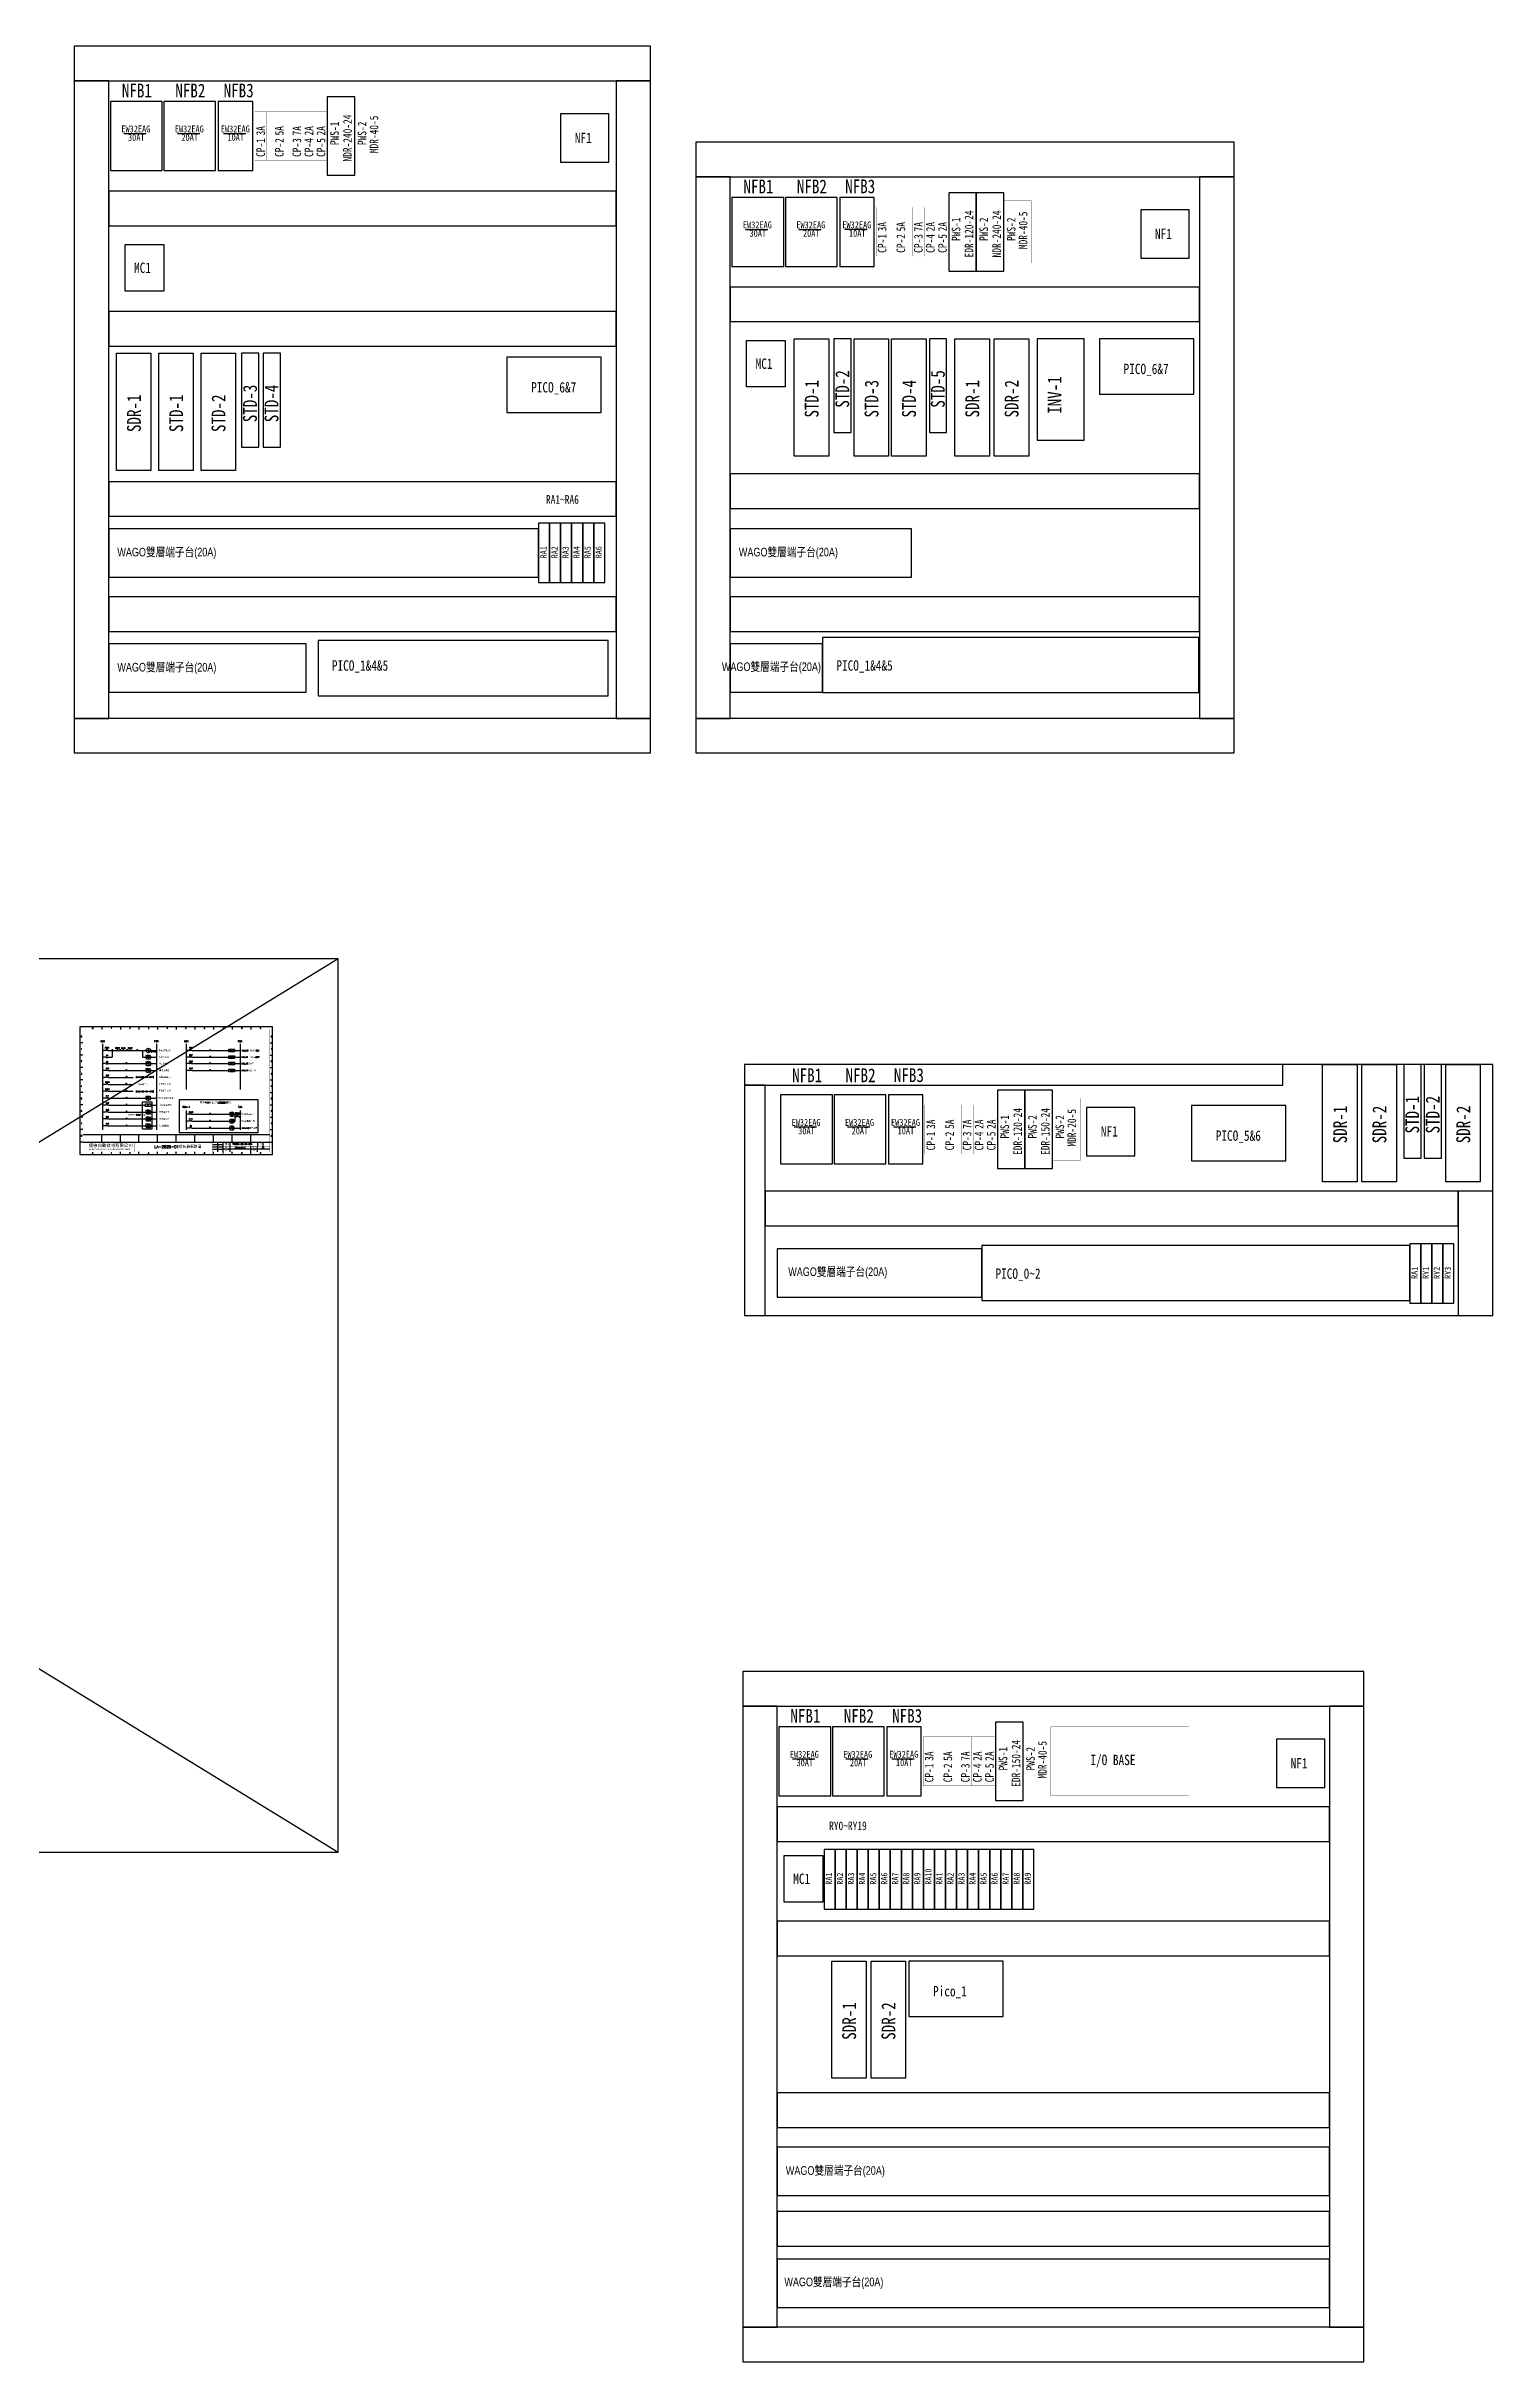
# Model space of a CAD drawing. Header units: millimetres. Extents: x -684 to 5961, y -1281 to 2539.
# Drawn here: x 3866 to 5961, y -887 to 2469 of the extents above; entities that cross this region are included whole.
import ezdxf
from ezdxf.enums import TextEntityAlignment as Align

# ---------------------------------------------------------------- set-up
doc = ezdxf.new("R2010")
doc.units = ezdxf.units.MM
doc.header["$LTSCALE"] = 5
doc.header["$MEASUREMENT"] = 0
doc.layers.get('0').update_dxf_attribs({"linetype": 'CONTINUOUS'})
for name, color, linetype in [('2', 2, 'CONTINUOUS'), ('圖框', 7, 'CONTINUOUS'), ('文字', 4, 'CONTINUOUS')]:
    doc.layers.add(name, color=color, linetype=linetype)
doc.styles.add('chinese', font='simplex.shx', dxfattribs={"height": 2, "bigfont": 'chineset.shx'})
doc.styles.add('DAYUM', font='complex', dxfattribs={"bigfont": 'dayum'})
doc.styles.add('sim', font='simplex.shx', dxfattribs={"width": 0.8, "bigfont": 'chineset.shx'})
doc.styles.add('新細明體', font='', dxfattribs={"width": 0.8})
doc.styles.add('標楷體', font='', dxfattribs={"width": 0.8})
doc.styles.add('標題', font='simplex.shx', dxfattribs={"height": 4, "bigfont": 'chineset.shx'})
doc.styles.add('線號', font='simplex.shx', dxfattribs={"height": 1.5, "bigfont": 'chineset.shx'})
doc.styles.get('新細明體').set_extended_font_data('新細明體')
doc.styles.get('標楷體').set_extended_font_data('標楷體')

msp = doc.modelspace()

# ---------------------------------------------------------------- linework, layer by layer
for p, q in [((2177.993, 1146.033), (4288.333, -148.663)), ((4288.333, 1146.033), (2177.993, -148.663)), ((3946.917, 1022.863), (3946.917, 898.593)), ((3951.896, 1013.342), (3946.917, 1013.342)), ((3952.163, 1014.607), (3954.83, 1014.607)), ((3953.497, 1014.607), (3953.497, 1016.087)), ((3955.097, 1013.342), (3966.807, 1013.342)), ((3960.952, 1013.342), (3960.952, 1003.689)), ((3969.741, 1013.064), (3967.074, 1013.064)), ((3968.408, 1013.064), (3968.408, 1015.187)), ((3970.008, 1013.342), (3976.063, 1013.342)), ((3978.997, 1013.046), (3976.329, 1013.046)), ((3977.663, 1013.046), (3977.663, 1015.169)), ((3979.264, 1013.342), (3985.319, 1013.342)), ((3988.252, 1013.028), (3985.585, 1013.028)), ((3986.919, 1013.028), (3986.919, 1015.151)), ((3988.518, 1013.342), (4009.935, 1013.342)), ((4004.69, 1013.342), (4004.69, 1003.689)), ((4010.677, 1005.933), (4009.856, 1006.772)), ((4010.677, 1013.342), (4015.823, 1013.342)), ((4015.823, 1005.958), (4016.643, 1006.797)), ((4016.565, 1013.342), (4025.283, 1013.342)), ((4025.283, 1022.863), (4025.283, 898.593)), ((4068.017, 1022.863), (4068.017, 956.849)), ((4072.996, 1013.342), (4068.017, 1013.342)), ((4073.263, 1014.607), (4075.93, 1014.607)), ((4076.197, 1013.342), (4130.117, 1013.342)), ((4130.117, 1011.342), (4130.117, 1015.342)), ((4130.117, 1015.342), (4138.117, 1015.342)), ((4138.117, 1011.342), (4130.117, 1011.342)), ((4138.117, 1015.342), (4138.117, 1011.342)), ((4138.117, 1013.342), (4146.383, 1013.342)), ((4146.383, 1022.863), (4146.383, 956.849)), ((3952.886, 1003.689), (3946.917, 1003.689)), ((3952.886, 994.408), (3946.917, 994.408)), ((3951.896, 984.384), (3946.917, 984.384)), ((3951.896, 974.36), (3946.917, 974.36)), ((3954.917, 995.643), (3951.797, 993.363)), ((3952.163, 985.529), (3954.83, 985.529)), ((3952.163, 975.505), (3954.83, 975.505)), ((3952.886, 1002.489), (3952.886, 1004.889)), ((3952.886, 993.208), (3952.886, 995.608)), ((3954.086, 1002.489), (3954.086, 1004.889)), ((3954.086, 1003.689), (3960.952, 1003.689)), ((3954.086, 993.208), (3954.086, 995.608)), ((3954.086, 994.408), (4009.935, 994.408)), ((3955.097, 984.384), (4009.935, 984.384)), ((3955.097, 974.36), (3991.432, 974.36)), ((4004.69, 1003.689), (4009.935, 1003.689)), ((4010.677, 1001.421), (4009.856, 1000.582)), ((4010.677, 996.651), (4009.856, 997.49)), ((4010.677, 992.139), (4009.856, 991.3)), ((4010.677, 986.627), (4009.856, 987.466)), ((4010.677, 982.115), (4009.856, 981.276)), ((4010.677, 1003.689), (4015.823, 1003.689)), ((4010.677, 994.408), (4015.823, 994.408)), ((4010.677, 984.384), (4015.823, 984.384)), ((4015.797, 1001.446), (4016.618, 1000.607)), ((4015.797, 992.165), (4016.618, 991.325)), ((4015.797, 982.141), (4016.618, 981.301)), ((4015.823, 996.676), (4016.643, 997.515)), ((4015.823, 986.652), (4016.643, 987.491)), ((4016.565, 1003.689), (4025.283, 1003.689)), ((4016.565, 994.408), (4025.283, 994.408)), ((4016.565, 984.384), (4025.283, 984.384)), ((4072.996, 1003.689), (4068.017, 1003.689)), ((4072.996, 994.408), (4068.017, 994.408)), ((4072.996, 984.384), (4068.017, 984.384)), ((4073.263, 1004.834), (4075.93, 1004.834)), ((4073.263, 995.553), (4075.93, 995.553)), ((4073.263, 985.529), (4075.93, 985.529)), ((4076.197, 1003.689), (4130.117, 1003.689)), ((4076.197, 994.408), (4130.117, 994.408)), ((4076.197, 984.384), (4130.117, 984.384)), ((4130.117, 1001.689), (4130.117, 1005.689)), ((4130.117, 1005.689), (4138.117, 1005.689)), ((4138.117, 1001.689), (4130.117, 1001.689)), ((4130.117, 992.408), (4130.117, 996.408)), ((4130.117, 996.408), (4138.117, 996.408)), ((4138.117, 992.408), (4130.117, 992.408)), ((4130.117, 982.384), (4130.117, 986.384)), ((4130.117, 986.384), (4138.117, 986.384)), ((4138.117, 982.384), (4130.117, 982.384)), ((4138.117, 1005.689), (4138.117, 1001.689)), ((4138.117, 1003.689), (4146.383, 1003.689)), ((4138.117, 996.408), (4138.117, 992.408)), ((4138.117, 994.408), (4146.383, 994.408)), ((4138.117, 986.384), (4138.117, 982.384)), ((4138.117, 984.384), (4146.383, 984.384)), ((3951.896, 964.336), (3946.917, 964.336)), ((3951.896, 954.312), (3946.917, 954.312)), ((3951.896, 944.288), (3946.917, 944.288)), ((3952.163, 965.481), (3954.83, 965.481)), ((3952.163, 955.457), (3954.83, 955.457)), ((3952.163, 945.433), (3954.83, 945.433)), ((3955.097, 964.336), (3991.08, 964.336)), ((3955.097, 954.312), (3991.08, 954.312)), ((3955.097, 944.288), (4009.935, 944.288)), ((4010.677, 946.531), (4009.856, 947.37)), ((4010.677, 942.019), (4009.856, 941.18)), ((4010.677, 944.288), (4015.823, 944.288)), ((4015.664, 944.288), (4025.283, 944.288)), ((4015.797, 942.045), (4016.618, 941.205)), ((4015.823, 946.556), (4016.643, 947.395)), ((4058.026, 942.085), (4058.026, 894.304)), ((4172.568, 942.085), (4058.026, 942.085)), ((4172.568, 894.304), (4172.568, 942.085)), ((3951.896, 934.264), (3946.917, 934.264)), ((3951.896, 924.24), (3946.917, 924.24)), ((3951.896, 914.216), (3946.917, 914.216)), ((3952.163, 935.409), (3954.83, 935.409)), ((3952.163, 925.385), (3954.83, 925.385)), ((3952.163, 915.361), (3954.83, 915.361)), ((3955.097, 934.264), (4009.017, 934.264)), ((3955.097, 924.24), (4009.935, 924.24)), ((3955.097, 914.216), (4009.935, 914.216)), ((4004.999, 938.79), (4018.53, 938.79)), ((4004.999, 899.14), (4004.999, 938.79)), ((4009.017, 932.264), (4009.017, 936.264)), ((4009.017, 936.264), (4017.017, 936.264)), ((4017.017, 932.264), (4009.017, 932.264)), ((4010.677, 926.483), (4009.856, 927.322)), ((4010.677, 921.971), (4009.856, 921.132)), ((4010.677, 916.459), (4009.856, 917.298)), ((4010.677, 911.947), (4009.856, 911.108)), ((4010.677, 906.435), (4009.856, 907.274)), ((4010.677, 924.24), (4015.823, 924.24)), ((4010.677, 914.216), (4015.823, 914.216)), ((4015.664, 924.24), (4025.283, 924.24)), ((4015.664, 914.216), (4025.283, 914.216)), ((4015.797, 921.997), (4016.618, 921.157)), ((4015.797, 911.973), (4016.618, 911.133)), ((4015.823, 926.508), (4016.643, 927.347)), ((4015.823, 916.484), (4016.643, 917.323)), ((4015.823, 906.46), (4016.643, 907.299)), ((4017.017, 936.264), (4017.017, 932.264)), ((4017.017, 934.264), (4025.283, 934.264)), ((4018.53, 938.79), (4018.53, 899.14)), ((4068.017, 926.518), (4068.017, 898.593)), ((4072.996, 921.041), (4068.017, 921.041)), ((4072.996, 911.017), (4068.017, 911.017)), ((4073.263, 922.186), (4075.93, 922.186)), ((4073.263, 912.162), (4075.93, 912.162)), ((4076.197, 921.041), (4131.035, 921.041)), ((4076.197, 911.017), (4131.035, 911.017)), ((4131.777, 921.009), (4136.923, 921.009)), ((4131.777, 910.985), (4136.923, 910.985)), ((4136.764, 910.985), (4138.964, 910.985)), ((4137.665, 921.009), (4140.644, 921.009)), ((4138.964, 910.985), (4138.964, 921.009)), ((4140.832, 920.744), (4143.499, 920.744)), ((4140.832, 919.31), (4143.499, 919.31)), ((4141.876, 921.307), (4142.642, 920.07)), ((4141.876, 919.873), (4142.642, 918.636)), ((4142.662, 921.346), (4141.895, 920.089)), ((4142.662, 919.913), (4141.895, 918.656)), ((4142.26, 920.687), (4142.282, 919.29)), ((4143.844, 920.989), (4146.383, 920.989)), ((4146.383, 926.518), (4146.383, 898.593)), ((3951.896, 904.192), (3946.917, 904.192)), ((3952.163, 905.337), (3954.83, 905.337)), ((3955.097, 904.192), (4009.935, 904.192)), ((4018.53, 899.14), (4004.999, 899.14)), ((4010.677, 901.923), (4009.856, 901.084)), ((4010.677, 904.192), (4015.823, 904.192)), ((4015.664, 904.192), (4025.283, 904.192)), ((4015.797, 901.949), (4016.618, 901.109)), ((4058.026, 894.304), (4172.568, 894.304)), ((4072.996, 900.993), (4068.017, 900.993)), ((4073.263, 902.138), (4075.93, 902.138)), ((4076.197, 900.993), (4131.035, 900.993)), ((4131.777, 900.961), (4136.923, 900.961)), ((4136.764, 900.961), (4146.383, 900.961))]:
    msp.add_line(p, q)
at = {"color": 0, "linetype": 'Continuous'}
for points in [[(3905.912, 1444.663), (4740.912, 1444.663), (4740.912, 2468.663), (3905.912, 2468.663)], [(3905.912, 2418.663), (4740.912, 2418.663), (4740.912, 2468.663), (3905.912, 2468.663)], [(3905.912, 1494.663), (3955.912, 1494.663), (3955.912, 2418.663), (3905.912, 2418.663)], [(4690.912, 1494.663), (4740.912, 1494.663), (4740.912, 2418.663), (4690.912, 2418.663)], [(4272.389, 2281.913), (4312.389, 2281.913), (4312.389, 2395.413), (4272.389, 2395.413)], [(4806.318, 1444.663), (5586.318, 1444.663), (5586.318, 2329.663), (4806.318, 2329.663)], [(4806.318, 2279.663), (5586.318, 2279.663), (5586.318, 2329.663), (4806.318, 2329.663)], [(3955.912, 2208.663), (4690.912, 2208.663), (4690.912, 2258.663), (3955.912, 2258.663)], [(4806.318, 1494.663), (4856.318, 1494.663), (4856.318, 2279.663), (4806.318, 2279.663)], [(5172.795, 2142.913), (5212.795, 2142.913), (5212.795, 2256.413), (5172.795, 2256.413)], [(5212.795, 2142.913), (5252.795, 2142.913), (5252.795, 2256.413), (5212.795, 2256.413)], [(5536.318, 1494.663), (5586.318, 1494.663), (5586.318, 2279.663), (5536.318, 2279.663)], [(3979.682, 2181.226), (4035.682, 2181.226), (4035.682, 2114.026), (3979.682, 2114.026)], [(4856.318, 2069.663), (5536.318, 2069.663), (5536.318, 2119.663), (4856.318, 2119.663)], [(3955.912, 2034.246), (4690.912, 2034.246), (4690.912, 2084.246), (3955.912, 2084.246)], [(3967.161, 2023.846), (4017.161, 2023.846), (4017.161, 1853.846), (3967.161, 1853.846)], [(4028.41, 2023.846), (4078.41, 2023.846), (4078.41, 1853.846), (4028.41, 1853.846)], [(4089.66, 2023.846), (4139.66, 2023.846), (4139.66, 1853.846), (4089.66, 1853.846)], [(4148.282, 1887.846), (4173.282, 1887.846), (4173.282, 2023.846), (4148.282, 2023.846)], [(4179.538, 1887.846), (4204.538, 1887.846), (4204.538, 2023.846), (4179.538, 2023.846)], [(4532.796, 1937.955), (4669.528, 1937.955), (4669.528, 2017.955), (4532.796, 2017.955)], [(4880.088, 2042.226), (4936.088, 2042.226), (4936.088, 1975.026), (4880.088, 1975.026)], [(4948.981, 2044.845), (4998.981, 2044.845), (4998.981, 1874.845), (4948.981, 1874.845)], [(5006.421, 1908.845), (5031.421, 1908.845), (5031.421, 2044.845), (5006.421, 2044.845)], [(5035.75, 2044.845), (5085.75, 2044.845), (5085.75, 1874.845), (5035.75, 1874.845)], [(5089.979, 2044.845), (5139.979, 2044.845), (5139.979, 1874.845), (5089.979, 1874.845)], [(5144.768, 1908.845), (5169.768, 1908.845), (5169.768, 2044.845), (5144.768, 2044.845)], [(5181.663, 2044.845), (5231.663, 2044.845), (5231.663, 1874.845), (5181.663, 1874.845)], [(5238.627, 2044.845), (5288.627, 2044.845), (5288.627, 1874.845), (5238.627, 1874.845)], [(5391.007, 1964.614), (5527.739, 1964.614), (5527.739, 2044.614), (5391.007, 2044.614)], [(4856.318, 1798.909), (5536.318, 1798.909), (5536.318, 1848.909), (4856.318, 1848.909)], [(3955.912, 1787.629), (4690.912, 1787.629), (4690.912, 1837.629), (3955.912, 1837.629)], [(3955.912, 1699.403), (4578.579, 1699.403), (4578.579, 1769.403), (3955.912, 1769.403)], [(4578.579, 1691.403), (4594.579, 1691.403), (4594.579, 1777.403), (4578.579, 1777.403)], [(4594.579, 1691.403), (4610.579, 1691.403), (4610.579, 1777.403), (4594.579, 1777.403)], [(4610.579, 1691.403), (4626.579, 1691.403), (4626.579, 1777.403), (4610.579, 1777.403)], [(4626.579, 1691.403), (4642.579, 1691.403), (4642.579, 1777.403), (4626.579, 1777.403)], [(4642.579, 1691.403), (4658.579, 1691.403), (4658.579, 1777.403), (4642.579, 1777.403)], [(4658.579, 1691.403), (4674.579, 1691.403), (4674.579, 1777.403), (4658.579, 1777.403)], [(4856.318, 1699.403), (5119.026, 1699.403), (5119.026, 1769.403), (4856.318, 1769.403)], [(3955.912, 1620.813), (4690.912, 1620.813), (4690.912, 1670.813), (3955.912, 1670.813)], [(4856.318, 1620.813), (5536.318, 1620.813), (5536.318, 1670.813), (4856.318, 1670.813)], [(4990.142, 1532.116), (5535.142, 1532.116), (5535.142, 1612.116), (4990.142, 1612.116)], [(3955.912, 1532.586), (4241.903, 1532.586), (4241.903, 1602.586), (3955.912, 1602.586)], [(4259.26, 1527.586), (4679.26, 1527.586), (4679.26, 1607.586), (4259.26, 1607.586)], [(4856.318, 1532.586), (4990.142, 1532.586), (4990.142, 1602.586), (4856.318, 1602.586)], [(3905.912, 1444.663), (4740.912, 1444.663), (4740.912, 1494.663), (3905.912, 1494.663)], [(4806.318, 1444.663), (5586.318, 1444.663), (5586.318, 1494.663), (4806.318, 1494.663)], [(4876.825, 629.114), (5960.825, 629.114), (5960.825, 993.114), (4876.825, 993.114)], [(4876.825, 963.114), (5656.825, 963.114), (5656.825, 993.114), (4876.825, 993.114)], [(5714.451, 993.114), (5764.451, 993.114), (5764.451, 823.114), (5714.451, 823.114)], [(5771.415, 993.114), (5821.415, 993.114), (5821.415, 823.114), (5771.415, 823.114)], [(5832.046, 857.114), (5857.046, 857.114), (5857.046, 993.114), (5832.046, 993.114)], [(5861.662, 857.114), (5886.662, 857.114), (5886.662, 993.114), (5861.662, 993.114)], [(5892.915, 993.114), (5942.915, 993.114), (5942.915, 823.114), (5892.915, 823.114)], [(4876.825, 629.114), (4906.825, 629.114), (4906.825, 963.114), (4876.825, 963.114)], [(5243.302, 842.189), (5283.302, 842.189), (5283.302, 955.689), (5243.302, 955.689)], [(5283.302, 842.189), (5323.302, 842.189), (5323.302, 955.689), (5283.302, 955.689)], [(5524.563, 853.48), (5661.295, 853.48), (5661.295, 933.48), (5524.563, 933.48)], [(4906.825, 759.439), (5910.825, 759.439), (5910.825, 809.439), (4906.825, 809.439)], [(5910.825, 629.114), (5960.825, 629.114), (5960.825, 809.439), (5910.825, 809.439)], [(4924.361, 655.85), (5220.622, 655.85), (5220.622, 725.85), (4924.361, 725.85)], [(5220.622, 650.85), (5840.622, 650.85), (5840.622, 730.85), (5220.622, 730.85)], [(5840.622, 647.173), (5856.622, 647.173), (5856.622, 733.173), (5840.622, 733.173)], [(5856.622, 647.173), (5872.622, 647.173), (5872.622, 733.173), (5856.622, 733.173)], [(5872.622, 647.173), (5888.622, 647.173), (5888.622, 733.173), (5872.622, 733.173)], [(5888.622, 647.173), (5904.622, 647.173), (5904.622, 733.173), (5888.622, 733.173)], [(4874.342, -886.836), (5774.342, -886.836), (5774.342, 113.164), (4874.342, 113.164)], [(4874.342, 63.164), (5774.342, 63.164), (5774.342, 113.164), (4874.342, 113.164)], [(4874.342, -836.836), (4924.342, -836.836), (4924.342, 63.164), (4874.342, 63.164)], [(5240.819, -73.586), (5280.819, -73.586), (5280.819, 39.914), (5240.819, 39.914)], [(5724.342, -836.836), (5774.342, -836.836), (5774.342, 63.164), (5724.342, 63.164)], [(4924.342, -132.769), (5724.342, -132.769), (5724.342, -82.769), (4924.342, -82.769)], [(4934.541, -153.442), (4990.541, -153.442), (4990.541, -220.642), (4934.541, -220.642)], [(4992.178, -230.789), (5008.178, -230.789), (5008.178, -144.789), (4992.178, -144.789)], [(5008.178, -230.789), (5024.178, -230.789), (5024.178, -144.789), (5008.178, -144.789)], [(5024.178, -230.789), (5040.178, -230.789), (5040.178, -144.789), (5024.178, -144.789)], [(5040.178, -230.789), (5056.178, -230.789), (5056.178, -144.789), (5040.178, -144.789)], [(5056.178, -230.789), (5072.178, -230.789), (5072.178, -144.789), (5056.178, -144.789)], [(5072.178, -230.789), (5088.178, -230.789), (5088.178, -144.789), (5072.178, -144.789)], [(5088.178, -230.789), (5104.178, -230.789), (5104.178, -144.789), (5088.178, -144.789)], [(5104.178, -230.789), (5120.178, -230.789), (5120.178, -144.789), (5104.178, -144.789)], [(5120.178, -230.789), (5136.178, -230.789), (5136.178, -144.789), (5120.178, -144.789)], [(5136.178, -230.789), (5152.178, -230.789), (5152.178, -144.789), (5136.178, -144.789)], [(5152.178, -230.789), (5168.178, -230.789), (5168.178, -144.789), (5152.178, -144.789)], [(5168.178, -230.789), (5184.178, -230.789), (5184.178, -144.789), (5168.178, -144.789)], [(5184.178, -230.789), (5200.178, -230.789), (5200.178, -144.789), (5184.178, -144.789)], [(5200.178, -230.789), (5216.178, -230.789), (5216.178, -144.789), (5200.178, -144.789)], [(5216.178, -230.789), (5232.178, -230.789), (5232.178, -144.789), (5216.178, -144.789)], [(5232.178, -230.789), (5248.178, -230.789), (5248.178, -144.789), (5232.178, -144.789)], [(5248.178, -230.789), (5264.178, -230.789), (5264.178, -144.789), (5248.178, -144.789)], [(5264.178, -230.789), (5280.178, -230.789), (5280.178, -144.789), (5264.178, -144.789)], [(5280.178, -230.789), (5296.178, -230.789), (5296.178, -144.789), (5280.178, -144.789)], [(4924.342, -298.505), (5724.342, -298.505), (5724.342, -248.505), (4924.342, -248.505)], [(5003.259, -306.18), (5053.259, -306.18), (5053.259, -476.18), (5003.259, -476.18)], [(5060.222, -306.18), (5110.222, -306.18), (5110.222, -476.18), (5060.222, -476.18)], [(5114.953, -386.411), (5251.685, -386.411), (5251.685, -306.411), (5114.953, -306.411)], [(4924.342, -547.233), (5724.342, -547.233), (5724.342, -497.233), (4924.342, -497.233)], [(4924.342, -646.024), (5724.342, -646.024), (5724.342, -576.024), (4924.342, -576.024)], [(4924.342, -719.197), (5724.342, -719.197), (5724.342, -669.197), (4924.342, -669.197)], [(4924.342, -808.198), (5724.342, -808.198), (5724.342, -738.198), (4924.342, -738.198)], [(4874.342, -886.836), (5774.342, -886.836), (5774.342, -836.836), (4874.342, -836.836)]]:
    msp.add_lwpolyline(points, close=True, dxfattribs=at)
at = {"linetype": 'Continuous'}
for points in [[(3958.396, 2288.663), (4033.396, 2288.663), (4033.396, 2388.663), (3958.396, 2388.663)], [(4035.783, 2288.663), (4110.783, 2288.663), (4110.783, 2388.663), (4035.783, 2388.663)], [(4114.507, 2288.663), (4164.507, 2288.663), (4164.507, 2388.663), (4114.507, 2388.663)], [(4610.485, 2300.676), (4680.485, 2300.676), (4680.485, 2370.676), (4610.485, 2370.676)], [(4858.802, 2149.663), (4933.802, 2149.663), (4933.802, 2249.663), (4858.802, 2249.663)], [(4936.188, 2149.663), (5011.188, 2149.663), (5011.188, 2249.663), (4936.188, 2249.663)], [(5014.913, 2149.663), (5064.913, 2149.663), (5064.913, 2249.663), (5014.913, 2249.663)], [(5450.908, 2161.676), (5520.908, 2161.676), (5520.908, 2231.676), (5450.908, 2231.676)], [(5300.959, 1897.845), (5368.959, 1897.845), (5368.959, 2044.845), (5300.959, 2044.845)], [(4929.309, 848.939), (5004.309, 848.939), (5004.309, 948.939), (4929.309, 948.939)], [(5006.695, 848.939), (5081.695, 848.939), (5081.695, 948.939), (5006.695, 948.939)], [(5085.42, 848.939), (5135.42, 848.939), (5135.42, 948.939), (5085.42, 948.939)], [(5372.578, 860.952), (5442.578, 860.952), (5442.578, 930.952), (5372.578, 930.952)], [(4926.826, -66.836), (5001.826, -66.836), (5001.826, 33.164), (4926.826, 33.164)], [(5004.213, -66.836), (5079.213, -66.836), (5079.213, 33.164), (5004.213, 33.164)], [(5082.937, -66.836), (5132.937, -66.836), (5132.937, 33.164), (5082.937, 33.164)], [(5647.504, -54.823), (5717.504, -54.823), (5717.504, 15.177), (5647.504, 15.177)]]:
    msp.add_lwpolyline(points, close=True, dxfattribs=at)
at = {"linetype": 'ByBlock', "const_width": 0.2}
for points in [[(4312.389, 2293.663), (4352.389, 2293.663), (4352.389, 2383.663), (4312.389, 2383.663)], [(5252.795, 2154.663), (5292.795, 2154.663), (5292.795, 2244.663), (5252.795, 2244.663)], [(5323.302, 853.939), (5363.302, 853.939), (5363.302, 943.939), (5323.302, 943.939)], [(5280.819, -61.836), (5320.819, -61.836), (5320.819, 28.164), (5280.819, 28.164)]]:
    msp.add_lwpolyline(points, close=True, dxfattribs=at)
at = {"const_width": 0.2}
for points in [[(4167.389, 2303.163), (4184.889, 2303.163), (4184.889, 2374.163), (4167.389, 2374.163)], [(4184.889, 2303.163), (4219.889, 2303.163), (4219.889, 2374.163), (4184.889, 2374.163)], [(4219.889, 2303.163), (4237.389, 2303.163), (4237.389, 2374.163), (4219.889, 2374.163)], [(4237.389, 2303.163), (4254.889, 2303.163), (4254.889, 2374.163), (4237.389, 2374.163)], [(4254.889, 2303.163), (4272.389, 2303.163), (4272.389, 2374.163), (4254.889, 2374.163)], [(5067.795, 2164.163), (5085.295, 2164.163), (5085.295, 2235.163), (5067.795, 2235.163)], [(5085.295, 2164.163), (5120.295, 2164.163), (5120.295, 2235.163), (5085.295, 2235.163)], [(5120.295, 2164.163), (5137.795, 2164.163), (5137.795, 2235.163), (5120.295, 2235.163)], [(5137.795, 2164.163), (5155.295, 2164.163), (5155.295, 2235.163), (5137.795, 2235.163)], [(5155.295, 2164.163), (5172.795, 2164.163), (5172.795, 2235.163), (5155.295, 2235.163)], [(5138.302, 863.439), (5155.802, 863.439), (5155.802, 934.439), (5138.302, 934.439)], [(5155.802, 863.439), (5190.802, 863.439), (5190.802, 934.439), (5155.802, 934.439)], [(5190.802, 863.439), (5208.302, 863.439), (5208.302, 934.439), (5190.802, 934.439)], [(5208.302, 863.439), (5225.802, 863.439), (5225.802, 934.439), (5208.302, 934.439)], [(5225.802, 863.439), (5243.302, 863.439), (5243.302, 934.439), (5225.802, 934.439)], [(5135.819, -52.336), (5153.319, -52.336), (5153.319, 18.664), (5135.819, 18.664)], [(5153.319, -52.336), (5188.319, -52.336), (5188.319, 18.664), (5153.319, 18.664)], [(5188.319, -52.336), (5205.819, -52.336), (5205.819, 18.664), (5188.319, 18.664)], [(5205.819, -52.336), (5223.319, -52.336), (5223.319, 18.664), (5205.819, 18.664)], [(5223.319, -52.336), (5240.819, -52.336), (5240.819, 18.664), (5223.319, 18.664)]]:
    msp.add_lwpolyline(points, close=True, dxfattribs=at)
msp.add_lwpolyline([(4288.333, 1146.033), (2177.993, 1146.033), (2177.993, -148.663), (4288.333, -148.663)], close=True)
at = {"color": 0, "linetype": 'Continuous', "const_width": 0.2}
msp.add_lwpolyline([(5320.819, -66.836), (5520.819, -66.836), (5520.819, 33.164), (5320.819, 33.164)], close=True, dxfattribs=at)
for centre, radius in [((3952.163, 1013.354), 0.267), ((3954.83, 1013.354), 0.267), ((3967.074, 1013.354), 0.267), ((3969.741, 1013.354), 0.267), ((3976.329, 1013.336), 0.267), ((3978.997, 1013.336), 0.267), ((3985.585, 1013.318), 0.267), ((3988.252, 1013.318), 0.267), ((4013.25, 1013.342), 3.315), ((4013.25, 1003.689), 3.315), ((4073.263, 1013.354), 0.267), ((4075.93, 1013.354), 0.267), ((3952.163, 984.395), 0.267), ((3952.163, 974.371), 0.267), ((3954.83, 984.395), 0.267), ((3954.83, 974.371), 0.267), ((4013.25, 994.408), 3.315), ((4013.25, 984.384), 3.315), ((4073.263, 1003.701), 0.267), ((4073.263, 994.419), 0.267), ((4073.263, 984.395), 0.267), ((4075.93, 1003.701), 0.267), ((4075.93, 994.419), 0.267), ((4075.93, 984.395), 0.267), ((3952.163, 964.347), 0.267), ((3952.163, 954.323), 0.267), ((3952.163, 944.299), 0.267), ((3954.83, 964.347), 0.267), ((3954.83, 954.323), 0.267), ((3954.83, 944.299), 0.267), ((4013.25, 944.288), 3.315), ((3952.163, 934.275), 0.267), ((3952.163, 924.251), 0.267), ((3952.163, 914.227), 0.267), ((3954.83, 934.275), 0.267), ((3954.83, 924.251), 0.267), ((3954.83, 914.227), 0.267), ((4013.25, 924.24), 3.315), ((4013.25, 914.216), 3.315), ((4013.25, 904.192), 3.315), ((4073.263, 921.052), 0.267), ((4073.263, 911.028), 0.267), ((4075.93, 921.052), 0.267), ((4075.93, 911.028), 0.267), ((4134.35, 921.009), 3.315), ((4134.35, 910.985), 3.315), ((4140.91, 921.024), 0.267), ((4140.91, 918.548), 0.267), ((4143.578, 921.004), 0.267), ((4143.578, 918.527), 0.267), ((3952.163, 904.203), 0.267), ((3954.83, 904.203), 0.267), ((4073.263, 901.004), 0.267), ((4075.93, 901.004), 0.267), ((4134.35, 900.961), 3.315)]:
    msp.add_circle(centre, radius)
for centre in [(3977.663, 1013.643), (3986.919, 1013.643)]:
    msp.add_arc(centre, 1.538, 45.352585, 135.352585)
for points in [[(3990.959, 974.841), (3990.959, 973.931), (3992.779, 974.386)], [(3990.607, 964.817), (3990.607, 963.907), (3992.427, 964.362)], [(3990.607, 954.793), (3990.607, 953.883), (3992.427, 954.338)]]:
    msp.add_solid(points)
at = {"layer": '2'}
for p, q in [((3978.001, 2342.361), (4010.341, 2342.361)), ((4055.388, 2342.361), (4087.728, 2342.361)), ((4122.066, 2342.421), (4154.406, 2342.421)), ((4878.407, 2203.361), (4910.747, 2203.361)), ((4955.793, 2203.361), (4988.133, 2203.361)), ((5022.472, 2203.421), (5054.812, 2203.421)), ((4948.914, 902.637), (4981.254, 902.637)), ((5026.301, 902.637), (5058.641, 902.637)), ((5092.979, 902.697), (5125.319, 902.697)), ((4946.431, -13.138), (4978.771, -13.138)), ((5023.818, -13.138), (5056.158, -13.138)), ((5090.496, -13.078), (5122.836, -13.078))]:
    msp.add_line(p, q, dxfattribs=at)
at = {"layer": '圖框'}
for p, q in [((3914.275, 1047.65), (3914.275, 862.65)), ((4193.275, 1047.65), (3914.275, 1047.65)), ((3945.775, 1047.65), (3945.775, 1043.65)), ((3972.775, 1047.65), (3972.775, 1043.65)), ((3999.775, 1047.65), (3999.775, 1043.65)), ((4026.775, 1047.65), (4026.775, 1043.65)), ((4053.775, 1047.65), (4053.775, 1043.65)), ((4080.775, 1047.65), (4080.775, 1043.65)), ((4107.775, 1047.65), (4107.775, 1043.65)), ((4134.775, 1047.65), (4134.775, 1043.65)), ((4161.775, 1047.65), (4161.775, 1043.65)), ((4193.275, 862.65), (4193.275, 1047.65)), ((3918.275, 1024.65), (3914.275, 1024.65)), ((4189.275, 1024.65), (4193.275, 1024.65)), ((3918.275, 1006.65), (3914.275, 1006.65)), ((3918.275, 988.65), (3914.275, 988.65)), ((4189.275, 1006.65), (4193.275, 1006.65)), ((4189.275, 988.65), (4193.275, 988.65)), ((3918.275, 970.65), (3914.275, 970.65)), ((3918.275, 952.65), (3914.275, 952.65)), ((4189.275, 970.65), (4193.275, 970.65)), ((4189.275, 952.65), (4193.275, 952.65)), ((3918.275, 934.65), (3914.275, 934.65)), ((3918.275, 916.65), (3914.275, 916.65)), ((4189.275, 934.65), (4193.275, 934.65)), ((4189.275, 916.65), (4193.275, 916.65)), ((3918.275, 898.65), (3914.275, 898.65)), ((3918.275, 880.65), (3914.275, 880.65)), ((3918.275, 891.612), (4189.275, 891.612)), ((3918.275, 880.65), (4189.275, 880.65)), ((3945.775, 880.612), (3945.775, 891.612)), ((3972.775, 880.612), (3972.775, 891.612)), ((3999.775, 880.65), (3999.775, 891.65)), ((4026.775, 880.612), (4026.775, 891.612)), ((4053.775, 880.612), (4053.775, 891.612)), ((4080.775, 880.612), (4080.775, 891.612)), ((4106.275, 877.15), (4121.413, 877.15)), ((4106.275, 873.65), (4121.413, 873.65)), ((4107.775, 880.612), (4107.775, 891.612)), ((4113.719, 880.65), (4113.719, 866.65)), ((4121.413, 880.65), (4121.413, 866.65)), ((4131.431, 880.65), (4131.431, 866.65)), ((4134.775, 880.612), (4134.775, 891.612)), ((4161.775, 880.612), (4161.775, 891.612)), ((4171.275, 880.65), (4171.275, 874.654)), ((4179.275, 880.65), (4179.275, 874.654)), ((4189.275, 898.65), (4193.275, 898.65)), ((4189.275, 880.65), (4193.275, 880.65)), ((3914.275, 862.65), (4193.275, 862.65)), ((3945.775, 862.65), (3945.775, 866.65)), ((3972.775, 862.65), (3972.775, 866.65)), ((3999.775, 862.65), (3999.775, 866.65)), ((4026.775, 862.65), (4026.775, 866.65)), ((4053.775, 862.65), (4053.775, 866.65)), ((4080.775, 862.65), (4080.775, 866.65)), ((4106.275, 870.15), (4121.413, 870.15)), ((4107.775, 862.65), (4107.775, 866.65)), ((4121.413, 870.654), (4189.275, 870.654)), ((4134.775, 862.65), (4134.775, 866.65)), ((4161.775, 862.65), (4161.775, 866.65))]:
    msp.add_line(p, q, dxfattribs=at)
at = {"layer": '圖框', "const_width": 0.2}
for points in [[(3918.275, 866.65), (4189.275, 866.65), (4189.275, 1043.65), (3918.275, 1043.65)], [(3918.275, 1043.65), (4189.275, 1043.65), (4189.275, 866.65), (3918.275, 866.65)]]:
    msp.add_lwpolyline(points, close=True, dxfattribs=at)
at = {"layer": '圖框'}
for points, const_width in [([(3918.275, 880.65), (4189.275, 880.65)], 0.2), ([(3993.275, 880.65), (3993.275, 866.65)], 0.15), ([(4106.275, 880.65), (4106.275, 866.65)], 0.15), ([(4121.413, 874.654), (4189.275, 874.654)], 0.15)]:
    msp.add_lwpolyline(points, dxfattribs=dict(at, const_width=const_width))
for points in [[(4161.125, 874.654), (4161.125, 866.65)], [(4170.857, 874.654), (4170.857, 866.65)]]:
    msp.add_lwpolyline(points, dxfattribs=at)

# ---------------------------------------------------------------- texts
at = {"style": 'DAYUM'}
for s, height, p in [('N24', 2.5, (3947.36, 1026.661)), ('PB01', 1.8, (3953.676, 1017.379)), ('R1', 1.8, (3953.978, 1006.383)), ('01', 1.1081, (3961.171, 1014.376)), ('PB02', 1.8, (3968.587, 1016.916)), ('02', 1.1081, (3972.897, 1014.213)), ('EMS1', 1.8, (3977.331, 1016.663)), ('03', 1.1081, (3982.425, 1014.223)), ('EMS2', 1.8, (3986.858, 1016.673)), ('04', 1.1081, (3997.502, 1014.283)), ('R', 1.8, (4013.446, 1014.828)), ('1', 1.8, (4013.382, 1011.651)), ('(MY-4N)', 1.1081, (4020.703, 1011.425)), ('P24', 2.5, (4025.199, 1026.809)), ('系統起動信號', 2.2, (4036.594, 1013.664)), ('N24', 2.5, (4068.46, 1026.661)), ('15', 1.1081, (4102.871, 1014.376)), ('SOV1F', 1.5, (4134.117, 1013.435)), ('P24', 2.5, (4146.299, 1026.809)), ('MYLAR一吸真空ON', 2.2, (4161.277, 1013.546)), ('R1', 1.8, (3953.978, 997.101)), ('05', 1.1081, (3981.619, 995.451)), ('06', 1.1081, (3981.619, 985.427)), ('07', 1.1081, (3981.619, 975.403)), ('(refer:EC-01-017)', 2, (4008.339, 974.766)), ('PL', 1.8, (4013.382, 1005.046)), ('PL', 1.8, (4013.382, 995.764)), ('PL', 1.8, (4013.446, 985.869)), ('2', 1.8, (4013.382, 992.91)), ('3', 1.8, (4013.382, 982.692)), ('1', 1.8, (4013.382, 1002.192)), ('停止指示燈', 2.2, (4035.778, 994.611)), ('起動指示燈', 2.2, (4035.902, 1003.683)), ('異常復歸信號', 2.2, (4037.146, 974.766)), ('異常復歸燈', 2.2, (4036.258, 984.587)), ('17', 1.1081, (4102.719, 995.451)), ('18', 1.1081, (4102.719, 985.427)), ('16', 1.1081, (4102.871, 1004.723)), ('SOV1R', 1.5, (4134.117, 1003.782)), ('SOV2', 1.5, (4134.117, 994.5)), ('SOV3', 1.5, (4134.117, 984.476)), ('MYLAR一吸真空OFF', 2.2, (4161.277, 1003.893)), ('MYLAR破真空', 2.2, (4157.358, 994.611)), ('MYLAR吸盤下降', 2.2, (4158.583, 984.587)), ('08', 1.1081, (3981.619, 965.379)), ('09', 1.1081, (3981.619, 955.355)), ('10', 1.1081, (3981.619, 945.331)), ('(refer:EC-01-012)', 2, (4008.339, 953.87)), ('配置端子台', 2.2, (4005.552, 964.517)), ('PL', 1.8, (4013.446, 945.773)), ('4', 1.8, (4013.382, 942.597)), ('升降台補料完成單', 2.2, (4038.418, 944.694)), ('緊急停止信號', 2.2, (4037.19, 964.987)), ('緊急停止信號', 2.2, (4037.19, 955.299)), ('11', 1.1081, (3981.619, 935.307)), ('12', 1.1081, (3981.619, 925.283)), ('13', 1.1081, (3981.619, 915.259)), ('使用子母PIN連接器', 2.2, (3996.951, 920.258)), ('BZ', 1.5, (4013.117, 934.357)), ('PL', 1.8, (4013.446, 925.725)), ('PL', 1.8, (4013.446, 915.701)), ('PL', 1.8, (4013.446, 905.677)), ('11', 1.8, (4013.382, 922.549)), ('12', 1.8, (4013.382, 912.525)), ('塔燈-綠燈', 2.2, (4036.258, 924.443)), ('塔燈-紅燈', 2.2, (4036.258, 914.419)), ('塔燈-蜂鳴器', 2.2, (4038.418, 934.67)), ('R3A-1', 2.5, (4068.46, 931.394)), ('請注意!!!此部分為AC220V電源.', 2.5, (4110.908, 938.124)), ('20', 1.1081, (4102.719, 912.06)), ('19', 1.1081, (4102.719, 922.084)), ('MS', 1.8, (4134.482, 922.366)), ('MS', 1.8, (4134.546, 912.471)), ('1R', 1.8, (4134.482, 909.294)), ('1F', 1.8, (4134.482, 919.512)), ('N24', 1, (4139.927, 917.487)), ('RTH1', 1.8, (4142.407, 922.544)), ('X024', 1, (4144.488, 917.467)), ('T3A', 2.5, (4146.299, 931.543)), ('升降台馬達上升', 2.2, (4157.358, 921.244)), ('升降台馬達下降', 2.2, (4157.358, 911.22)), ('14', 1.1081, (3981.619, 905.235)), ('13', 1.8, (4013.382, 902.501)), ('塔燈-橙燈', 2.2, (4036.258, 904.395)), ('R1', 1.8, (4075.141, 904.07)), ('21', 1.1081, (4102.719, 902.036)), ('MC', 1.8, (4134.546, 902.447)), ('1', 1.8, (4134.482, 899.27)), ('M1~M3馬達電源', 2.2, (4159.843, 901.196))]:
    msp.add_text(s, height=height, dxfattribs=at).set_placement(p, align=Align.MIDDLE)
for s, p in [('RY6', (4074.776, 1017.379)), ('RY7', (4075.141, 1006.766)), ('RY0', (3954.041, 987.461)), ('RY0', (3954.041, 977.437)), ('RY8', (4075.141, 997.485)), ('RY9', (4075.141, 987.461)), ('RY16', (3954.041, 967.413)), ('RY16', (3954.041, 957.389)), ('RY1', (3954.041, 947.365)), ('RY2', (3954.041, 937.341)), ('RY3', (3954.041, 927.317)), ('RY4', (3954.041, 917.293)), ('RY5', (3954.041, 907.269)), ('RY10', (4075.141, 924.118)), ('RY11', (4075.141, 914.094))]:
    msp.add_text(s, height=1.8, dxfattribs=at).set_placement(p, align=Align.MIDDLE_CENTER)
at = {"attachment_point": 1, "style": '線號'}
for s, insert, char_height, width in [('{\\fMicrosoft JhengHei|b1|i0|c136|p34;\\H1.75x;\\C4;捷惠自動機械有限公司}', (3926.972, 878.174), 2.6, 60.81748), ('{\\fMicrosoft JhengHei|b1|i0|c136|p34;\\H1.5x;\\C4;TEL:(03)3813959  FAX:3817040  E-mail:jhmco@ms24.hinet.net}', (3926.972, 871.247), 1, 73.55296)]:
    msp.add_mtext(s, dxfattribs=dict(at, insert=insert, char_height=char_height, width=width))
at = {"layer": '2', "style": '標楷體', "width": 0.8}
for s, height, p in [('NFB1', 20, (3996.768, 2404.54)), ('NFB2', 20, (4074.154, 2404.54)), ('NFB3', 20, (4144.17, 2404.54)), ('EW32EAG', 10, (3995.26, 2348.901)), ('EW32EAG', 10, (4072.646, 2348.901)), ('EW32EAG', 10, (4139.325, 2348.961)), ('30AT', 10, (3995.833, 2336.601)), ('20AT', 10, (4073.219, 2336.601)), ('10AT', 10, (4139.897, 2336.661)), ('NFB1', 20, (4897.174, 2265.54)), ('NFB2', 20, (4974.56, 2265.54)), ('NFB3', 20, (5044.575, 2265.54)), ('EW32EAG', 10, (4895.666, 2209.901)), ('EW32EAG', 10, (4973.052, 2209.901)), ('EW32EAG', 10, (5039.73, 2209.961)), ('30AT', 10, (4896.238, 2197.601)), ('20AT', 10, (4973.625, 2197.601)), ('10AT', 10, (5040.303, 2197.661)), ('RA1~RA6', 12.5, (4613.18, 1811.842)), ('NFB1', 20, (4967.681, 977.472)), ('NFB2', 20, (5045.067, 977.472)), ('NFB3', 20, (5115.083, 977.472)), ('EW32EAG', 10, (4966.173, 909.177)), ('EW32EAG', 10, (5043.559, 909.177)), ('EW32EAG', 10, (5110.237, 909.237)), ('30AT', 10, (4966.746, 896.877)), ('20AT', 10, (5044.132, 896.877)), ('10AT', 10, (5110.81, 896.937)), ('NFB1', 20, (4965.198, 49.041)), ('NFB2', 20, (5042.585, 49.041)), ('NFB3', 20, (5112.6, 49.041)), ('EW32EAG', 10, (4963.69, -6.598)), ('30AT', 10, (4964.263, -18.898)), ('EW32EAG', 10, (5041.077, -6.598)), ('20AT', 10, (5041.649, -18.898)), ('EW32EAG', 10, (5107.755, -6.538)), ('10AT', 10, (5108.328, -18.838)), ('RY0~RY19', 12.5, (5026.779, -110.35))]:
    msp.add_text(s, height=height, dxfattribs=at).set_placement(p, align=Align.MIDDLE)
for s, height, p in [('3A', 12.5, (4182.166, 2339.423)), ('5A', 12.5, (4209.305, 2339.423)), ('7A', 12.5, (4234.666, 2339.423)), ('2A', 12.5, (4252.166, 2339.423)), ('2A', 12.5, (4269.666, 2339.423)), ('PWS-1', 12.5, (4289.305, 2325.519)), ('NDR-240-24', 12.5, (4308.016, 2301.712)), ('PWS-2', 12.5, (4329.092, 2325.519)), ('MDR-40-5', 12.5, (4346.388, 2313.799)), ('CP-1', 12.5, (4182.205, 2308.388)), ('CP-2', 12.5, (4209.305, 2308.388)), ('CP-3', 12.5, (4234.666, 2308.388)), ('CP-4', 12.5, (4252.166, 2308.388)), ('CP-5', 12.5, (4269.666, 2308.388)), ('PWS-1', 12.5, (5189.711, 2186.519)), ('EDR-120-24', 12.5, (5208.422, 2162.712)), ('PWS-2', 12.5, (5229.711, 2186.519)), ('NDR-240-24', 12.5, (5248.422, 2162.712)), ('PWS-2', 12.5, (5269.497, 2186.519)), ('MDR-40-5', 12.5, (5286.794, 2174.799)), ('CP-1', 12.5, (5082.611, 2169.388)), ('3A', 12.5, (5082.572, 2200.423)), ('CP-2', 12.5, (5109.711, 2169.388)), ('5A', 12.5, (5109.711, 2200.423)), ('CP-3', 12.5, (5135.072, 2169.388)), ('7A', 12.5, (5135.072, 2200.423)), ('CP-4', 12.5, (5152.572, 2169.388)), ('2A', 12.5, (5152.572, 2200.423)), ('CP-5', 12.5, (5170.072, 2169.388)), ('2A', 12.5, (5170.072, 2200.423)), ('STD-1', 20, (4984.289, 1930.628)), ('STD-2', 20, (5028.69, 1944.87)), ('STD-3', 20, (5071.057, 1930.628)), ('STD-4', 20, (5125.287, 1930.628)), ('STD-5', 20, (5167.037, 1944.87)), ('SDR-1', 20, (5216.971, 1930.628)), ('SDR-2', 20, (5273.934, 1930.628)), ('INV-1', 20, (5336.168, 1936.033)), ('SDR-1', 20, (4002.469, 1909.629)), ('STD-1', 20, (4063.718, 1909.629)), ('STD-2', 20, (4124.967, 1909.629)), ('STD-3', 20, (4170.551, 1923.871)), ('STD-4', 20, (4201.807, 1923.871)), ('RA1', 9, (4590.165, 1726.609)), ('RA2', 9, (4606.165, 1726.609)), ('RA3', 9, (4622.165, 1726.609)), ('RA4', 9, (4638.165, 1726.609)), ('RA5', 9, (4654.165, 1726.609)), ('RA6', 9, (4670.165, 1726.609)), ('STD-1', 20, (5854.315, 893.139)), ('STD-2', 20, (5883.931, 893.139)), ('3A', 12.5, (5153.079, 899.699)), ('5A', 12.5, (5180.218, 899.699)), ('7A', 12.5, (5205.579, 899.699)), ('2A', 12.5, (5223.079, 899.699)), ('2A', 12.5, (5240.579, 899.699)), ('PWS-1', 12.5, (5260.218, 885.795)), ('EDR-120-24', 12.5, (5278.929, 861.988)), ('PWS-2', 12.5, (5300.218, 885.795)), ('EDR-150-24', 12.5, (5318.929, 861.988)), ('PWS-2', 12.5, (5340.004, 885.795)), ('MDR-20-5', 12.5, (5357.301, 874.075)), ('SDR-1', 20, (5749.759, 878.897)), ('SDR-2', 20, (5806.722, 878.897)), ('SDR-2', 20, (5928.222, 878.897)), ('CP-1', 12.5, (5153.118, 868.664)), ('CP-2', 12.5, (5180.218, 868.664)), ('CP-3', 12.5, (5205.579, 868.664)), ('CP-4', 12.5, (5223.079, 868.664)), ('CP-5', 12.5, (5240.579, 868.664)), ('RA1', 9, (5852.208, 682.379)), ('RY1', 9, (5868.208, 682.379)), ('RY2', 9, (5884.208, 682.379)), ('RY3', 9, (5900.208, 682.379)), ('PWS-1', 12.5, (5257.735, -29.98)), ('EDR-150-24', 12.5, (5276.446, -53.787)), ('PWS-2', 12.5, (5297.522, -29.98)), ('MDR-40-5', 12.5, (5314.818, -41.7)), ('CP-1', 12.5, (5150.635, -47.111)), ('3A', 12.5, (5150.596, -16.076)), ('CP-2', 12.5, (5177.735, -47.111)), ('5A', 12.5, (5177.735, -16.076)), ('CP-3', 12.5, (5203.096, -47.111)), ('7A', 12.5, (5203.096, -16.076)), ('CP-4', 12.5, (5220.596, -47.111)), ('2A', 12.5, (5220.596, -16.076)), ('CP-5', 12.5, (5238.096, -47.111)), ('2A', 12.5, (5238.096, -16.076)), ('RA1', 9, (5003.765, -195.583)), ('RA2', 9, (5019.765, -195.583)), ('RA3', 9, (5035.765, -195.583)), ('RA4', 9, (5051.765, -195.583)), ('RA5', 9, (5067.765, -195.583)), ('RA6', 9, (5083.765, -195.583)), ('RA7', 9, (5099.765, -195.583)), ('RA8', 9, (5115.765, -195.583)), ('RA9', 9, (5131.765, -195.583)), ('RA10', 9, (5147.765, -195.583)), ('RA1', 9, (5163.765, -195.583)), ('RA2', 9, (5179.765, -195.583)), ('RA3', 9, (5195.765, -195.583)), ('RA4', 9, (5211.765, -195.583)), ('RA5', 9, (5227.765, -195.583)), ('RA6', 9, (5243.765, -195.583)), ('RA7', 9, (5259.765, -195.583)), ('RA8', 9, (5275.765, -195.583)), ('RA9', 9, (5291.765, -195.583)), ('SDR-1', 20, (5038.567, -420.397)), ('SDR-2', 20, (5095.53, -420.397))]:
    msp.add_text(s, height=height, rotation=90, dxfattribs=at).set_placement(p)
at = {"layer": '2', "width": 0.8}
for s, height, style, p in [('NF1', 15, '標楷體', (4631.125, 2328.412)), ('NF1', 15, '標楷體', (5471.548, 2189.412)), ('PICO_6&7', 15, '標楷體', (4567.923, 1966.97)), ('PICO_6&7', 15, '標楷體', (5426.133, 1993.629)), ('WAGO雙層端子台(20A)', 12.5, '新細明體', (3968.421, 1729.408)), ('WAGO雙層端子台(20A)', 12.5, '新細明體', (4868.827, 1729.408)), ('PICO_1&4&5', 15, '標楷體', (4279.173, 1563.79)), ('WAGO雙層端子台(20A)', 12.5, '新細明體', (4844.219, 1563.275)), ('PICO_1&4&5', 15, '標楷體', (5010.055, 1563.79)), ('WAGO雙層端子台(20A)', 12.5, '新細明體', (3968.421, 1562.591)), ('NF1', 15, '標楷體', (5393.217, 888.688)), ('PICO_5&6', 15, '標楷體', (5559.69, 882.496)), ('WAGO雙層端子台(20A)', 12.5, '新細明體', (4940.359, 686.538)), ('PICO_0~2', 15, '標楷體', (5240.534, 682.524)), ('I/O BASE', 15, '標楷體', (5378.055, -22.237)), ('NF1', 15, '標楷體', (5668.144, -27.087)), ('Pico_1', 15, '標楷體', (5150.08, -357.396)), ('WAGO雙層端子台(20A)', 12.5, '新細明體', (4936.851, -616.019)), ('WAGO雙層端子台(20A)', 12.5, '新細明體', (4934.743, -777.51))]:
    msp.add_text(s, height=height, dxfattribs=dict(at, style=style)).set_placement(p)
at = {"layer": '2', "linetype": 'Continuous', "style": '標楷體', "width": 0.8}
for p in [(3992.676, 2140.248), (4893.082, 2001.248), (4947.535, -194.42)]:
    msp.add_text('MC1', height=15, dxfattribs=at).set_placement(p)
at = {"layer": '圖框', "style": 'sim', "width": 0.8}
for s, p in [('0', (3931.911, 1044.546)), ('1', (3958.911, 1044.546)), ('2', (3985.911, 1044.546)), ('3', (4012.911, 1044.546)), ('4', (4039.911, 1044.546)), ('5', (4066.911, 1044.546)), ('6', (4093.911, 1044.546)), ('7', (4120.911, 1044.546)), ('8', (4147.911, 1044.546)), ('9', (4174.911, 1044.546)), ('0', (3915.724, 1032.735)), ('1', (3915.724, 1014.735)), ('0', (4190.724, 1032.735)), ('1', (4190.724, 1014.735)), ('2', (3915.724, 996.735)), ('3', (3915.724, 978.735)), ('2', (4190.724, 996.735)), ('3', (4190.724, 978.735)), ('4', (3915.724, 960.735)), ('5', (3915.724, 942.735)), ('4', (4190.724, 960.735)), ('5', (4190.724, 942.735)), ('7', (3915.724, 906.735)), ('6', (3915.724, 924.735)), ('7', (4190.724, 906.735)), ('6', (4190.724, 924.735)), ('8', (3915.724, 888.735)), ('8', (4190.724, 888.735)), ('0', (3931.911, 863.546)), ('1', (3958.911, 863.546)), ('2', (3985.911, 863.546)), ('3', (4012.911, 863.546)), ('4', (4039.911, 863.546)), ('5', (4066.911, 863.546)), ('6', (4093.911, 863.546)), ('7', (4120.911, 863.546)), ('8', (4147.911, 863.546)), ('9', (4174.911, 863.546))]:
    msp.add_text(s, height=2, dxfattribs=at).set_placement(p)
at = {"layer": '圖框', "style": 'chinese'}
for s, p in [('日期', (4124.485, 871.902)), ('圖號', (4124.719, 876.891)), ('繪圖', (4163.841, 871.902)), ('頁次^J', (4172.545, 876.891)), ('設計', (4124.719, 867.938)), ('核准', (4163.841, 867.938))]:
    msp.add_text(s, height=2, dxfattribs=at).set_placement(p)
at = {"layer": '文字'}
for s, height, style, p in [('LA-2626-01投板機電路圖', 4, '標題', (4022.101, 871.849)), ('T19001-EC-01-004', 2, 'chinese', (4135.29, 876.715)), ('2019.12.31', 2, 'chinese', (4138.823, 871.494)), ('AC', 2, 'chinese', (4177.696, 871.617))]:
    msp.add_text(s, height=height, dxfattribs=dict(at, style=style)).set_placement(p)

doc.saveas('drawing.dxf')
